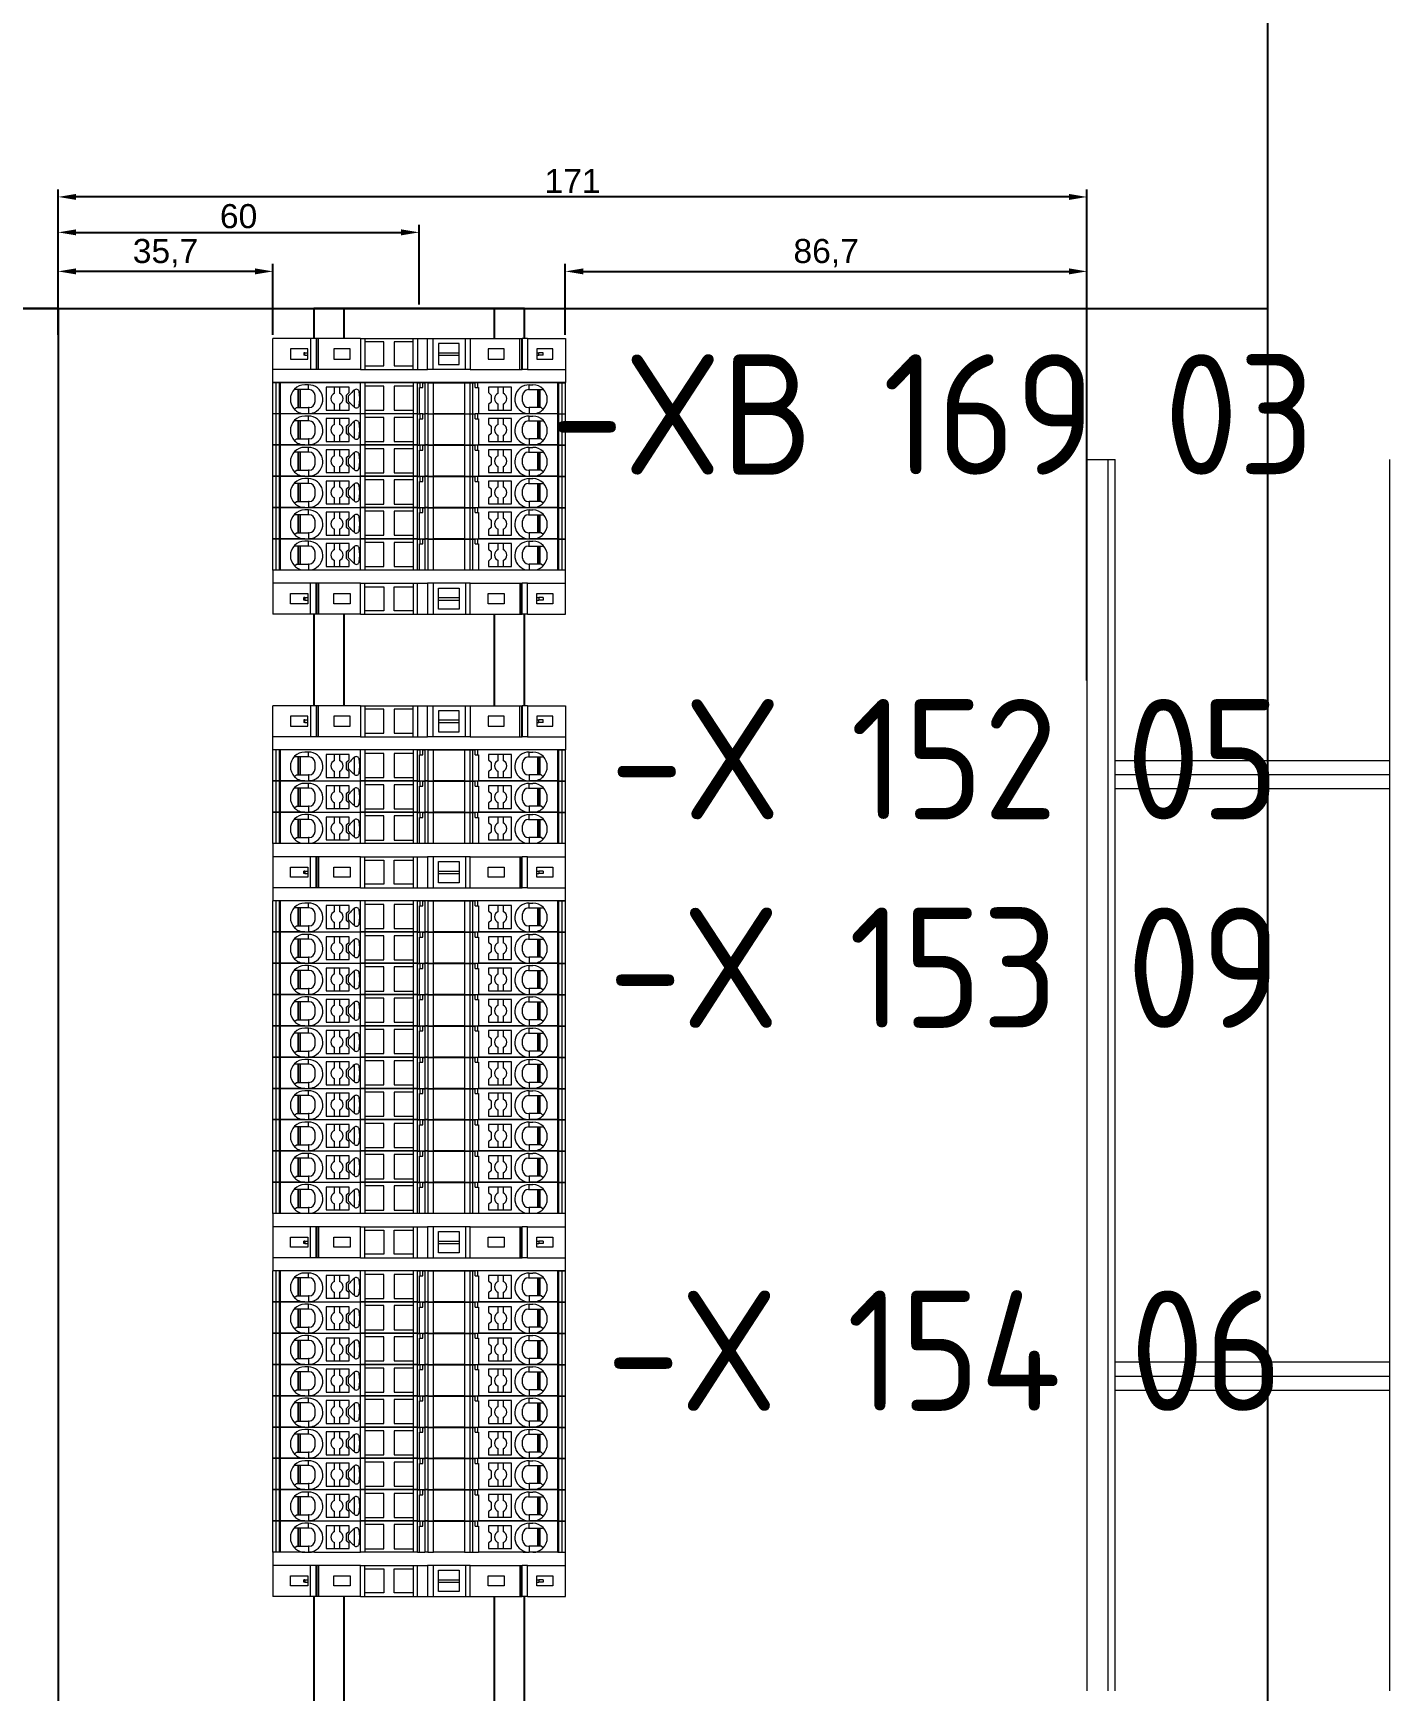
# Model space of a CAD drawing. Header units: millimetres. Extents: x 37984 to 70752, y 14140 to 37584.
# Drawn here: x 45976.3 to 46201.8, y 28209.6 to 28485.2 of the extents above; entities that cross this region are included whole.
import ezdxf
from ezdxf.enums import TextEntityAlignment as Align

# ---------------------------------------------------------------- set-up
doc = ezdxf.new("R2010")
doc.units = ezdxf.units.MM
doc.set_wipeout_variables(frame=1)
doc.layers.add('! NO PLOT !', color=7, linetype='Continuous', true_color=0xff75dd, plot=False)
doc.layers.add('000-PI-Oprema', color=30, linetype='Continuous', lineweight=5)
doc.layers.add('SI-ORMAR-Oprema', color=30, linetype='Continuous', lineweight=5)
for name, color, linetype in [('000-PI-ORMAR', 2, 'Continuous'), ('000-PI_TEXT', 7, 'Continuous'), ('002-PI-Kabelska kanalica', 150, 'Continuous'), ('004-PI-DIN Šina', 3, 'Continuous')]:
    doc.layers.add(name, color=color, linetype=linetype)
doc.styles.add('PI0', font='isocpeur.ttf', dxfattribs={"width": 0.9})
doc.styles.get("Standard").update_dxf_attribs({"font": 'arial.ttf'})
doc.dimstyles.new('ISO-25', dxfattribs={"dimtxt": 4, "dimasz": 3, "dimexe": 1.25, "dimexo": 0.625, "dimtad": 1, "dimtxsty": 'Standard', "dimcen": 3, "dimadec": 0, "dimazin": 0, "dimtfac": 1, "dimtmove": 0, "dimatfit": 3, "dimfxl": 1, "dimarcsym": 0})

# ---------------------------------------------------------------- blocks, each defined once
blk = doc.blocks.new('*U1084')
at = {"layer": '002-PI-Kabelska kanalica'}
for q in [(-20, 1510), (40, -100)]:
    blk.add_line((-20, -100), q, dxfattribs=at)
blk = doc.blocks.new('*U1083')
at = {"layer": '004-PI-DIN Šina'}
blk.add_lwpolyline([(1610, -17.5), (1610, 17.5), (0, 17.5), (0, -17.5)], close=True, dxfattribs=at)
for points in [[(0, 12.5), (1610, 12.5)], [(0, -12.5), (1610, -12.5)]]:
    blk.add_lwpolyline(points, dxfattribs=at)
blk = doc.blocks.new('*U527')
at = {"layer": '002-PI-Kabelska kanalica'}
for p in [(-20, 791), (80, -100)]:
    blk.add_line(p, (80, 791), dxfattribs=at)
blk = doc.blocks.new('*U749')
at = {"layer": '000-PI-Oprema', "ltscale": 0.25}
for p, q in [((-5, 1336.55), (-5, 1541.22)), ((-5, 1541.22), (-0.33, 1541.22)), ((-1.5, 1336.55), (-1.5, 1541.22)), ((-0.33, 1336.55), (-0.33, 1541.22)), ((45.33, 1336.55), (45.33, 1541.22)), ((-0.33, 1491.22), (45.33, 1491.22)), ((-0.33, 1488.88), (45.33, 1488.88)), ((-0.33, 1391.22), (45.33, 1391.22)), ((-0.33, 1388.88), (45.33, 1388.88))]:
    blk.add_line(p, q, dxfattribs=at)
for points in [[(-0.33, 1486.55), (45.33, 1486.55)], [(-0.33, 1386.55), (45.33, 1386.55)]]:
    blk.add_lwpolyline(points, dxfattribs=at)
blk = doc.blocks.new('*D784')
at = {"layer": '! NO PLOT !', "color": 0, "lineweight": -2, "ltscale": 0.25, "transparency": 16777216}
for p, q in [((45980.48, 28440.03), (45980.48, 28459.18)), ((46148.48, 28457.93), (45983.48, 28457.93)), ((46151.48, 28377.53), (46151.48, 28459.18))]:
    blk.add_line(p, q, dxfattribs=at)
at = {"layer": '! NO PLOT !', "color": 0, "ltscale": 0.25, "transparency": 16777216}
for points in [[(45983.48, 28458.43), (45983.48, 28457.43), (45980.48, 28457.93)], [(46148.48, 28458.43), (46148.48, 28457.43), (46151.48, 28457.93)]]:
    blk.add_solid(points, dxfattribs=at)
at = {"layer": 'Defpoints', "color": 0, "ltscale": 0.25, "transparency": 16777216}
for p in [(45980.48, 28457.93), (45980.48, 28439.4), (46151.48, 28376.9)]:
    blk.add_point(p, dxfattribs=at)
at = {"layer": '! NO PLOT !', "color": 0, "ltscale": 0.25, "transparency": 16777216, "insert": (46065.98, 28460.57), "char_height": 4, "attachment_point": 5}
blk.add_mtext('171', dxfattribs=at)
blk = doc.blocks.new('*D785')
at = {"layer": '! NO PLOT !', "color": 0, "lineweight": -2, "ltscale": 0.25, "transparency": 16777216}
for p, q in [((45980.48, 28435.03), (45980.48, 28446.8)), ((46016.18, 28435.03), (46016.18, 28446.8)), ((46013.18, 28445.55), (45983.48, 28445.55))]:
    blk.add_line(p, q, dxfattribs=at)
at = {"layer": '! NO PLOT !', "color": 0, "ltscale": 0.25, "transparency": 16777216}
for points in [[(45983.48, 28446.05), (45983.48, 28445.05), (45980.48, 28445.55)], [(46013.18, 28446.05), (46013.18, 28445.05), (46016.18, 28445.55)]]:
    blk.add_solid(points, dxfattribs=at)
at = {"layer": 'Defpoints', "color": 0, "ltscale": 0.25, "transparency": 16777216}
for p in [(45980.48, 28445.55), (45980.48, 28434.4), (46016.18, 28434.4)]:
    blk.add_point(p, dxfattribs=at)
at = {"layer": '! NO PLOT !', "color": 0, "ltscale": 0.25, "transparency": 16777216, "insert": (45998.33, 28448.57), "char_height": 4, "attachment_point": 5}
blk.add_mtext('35,7', dxfattribs=at)
blk = doc.blocks.new('*D786')
at = {"layer": '! NO PLOT !', "color": 0, "lineweight": -2, "ltscale": 0.25, "transparency": 16777216}
for p, q in [((46064.78, 28435.03), (46064.78, 28446.8)), ((46151.48, 28377.53), (46151.48, 28446.8)), ((46067.78, 28445.55), (46148.48, 28445.55))]:
    blk.add_line(p, q, dxfattribs=at)
at = {"layer": '! NO PLOT !', "color": 0, "ltscale": 0.25, "transparency": 16777216}
for points in [[(46067.78, 28446.05), (46067.78, 28445.05), (46064.78, 28445.55)], [(46148.48, 28446.05), (46148.48, 28445.05), (46151.48, 28445.55)]]:
    blk.add_solid(points, dxfattribs=at)
at = {"layer": 'Defpoints', "color": 0, "ltscale": 0.25, "transparency": 16777216}
for p in [(46151.48, 28445.55), (46064.78, 28434.4), (46151.48, 28376.9)]:
    blk.add_point(p, dxfattribs=at)
at = {"layer": '! NO PLOT !', "color": 0, "ltscale": 0.25, "transparency": 16777216, "insert": (46108.13, 28448.57), "char_height": 4, "attachment_point": 5}
blk.add_mtext('86,7', dxfattribs=at)
blk = doc.blocks.new('*D787')
at = {"layer": '! NO PLOT !', "color": 0, "lineweight": -2, "ltscale": 0.25, "transparency": 16777216}
for p, q in [((45980.48, 28440.03), (45980.48, 28453.29)), ((45983.48, 28452.04), (46037.48, 28452.04)), ((46040.48, 28440.03), (46040.48, 28453.29))]:
    blk.add_line(p, q, dxfattribs=at)
at = {"layer": '! NO PLOT !', "color": 0, "ltscale": 0.25, "transparency": 16777216}
for points in [[(45983.48, 28452.54), (45983.48, 28451.54), (45980.48, 28452.04)], [(46037.48, 28452.54), (46037.48, 28451.54), (46040.48, 28452.04)]]:
    blk.add_solid(points, dxfattribs=at)
at = {"layer": 'Defpoints', "color": 0, "ltscale": 0.25, "transparency": 16777216}
for p in [(46040.48, 28452.04), (45980.48, 28439.4), (46040.48, 28439.4)]:
    blk.add_point(p, dxfattribs=at)
at = {"layer": '! NO PLOT !', "color": 0, "ltscale": 0.25, "transparency": 16777216, "insert": (46010.48, 28454.71), "char_height": 4, "attachment_point": 5}
blk.add_mtext('60', dxfattribs=at)
blk = doc.blocks.new('montažnaa')
at = {"layer": '000-PI-ORMAR'}
blk.add_line((46867.64, 28809.4), (46867.64, 26919.4), dxfattribs=at)
blk = doc.blocks.new('*U402')
blk.add_wipeout([(-24.3, -7.35), (24.3, -7.35), (24.3, 0), (-24.3, 0)])
at = {"layer": 'SI-ORMAR-Oprema'}
for p, q in [((-18.03, 0), (-24.3, 0)), ((-18.03, 0), (-18.03, -5.15)), ((-17.1, 0), (-18.03, 0)), ((-17.1, 0), (-17.1, -5.15)), ((-17, 0), (-17.1, 0)), ((-17, -5.15), (-17, 0)), ((-16.74, 0), (-17, 0)), ((-16.74, -5.15), (-16.74, 0)), ((-9.72, 0), (-16.74, 0)), ((-9.72, 0), (-9, 0)), ((-9.72, 0), (-9.72, -5.15)), ((-9, 0), (-9, -0.57)), ((-9, 0), (-1, 0)), ((-1, 0), (-0.28, 0)), ((-1, -0.57), (-1, 0)), ((-0.28, 0), (1.39, 0)), ((-0.28, 0), (-0.28, -5.15)), ((1.39, 0), (2.32, 0)), ((1.39, -5.15), (1.39, 0)), ((2.32, 0), (7.69, 0)), ((2.32, -5.15), (2.32, 0)), ((7.69, -5.15), (7.69, 0)), ((7.69, 0), (8.51, 0)), ((8.51, 0), (8.51, -5.15)), ((8.51, 0), (16.74, 0)), ((16.74, -5.15), (16.74, 0)), ((16.74, 0), (17, 0)), ((17, 0), (17, -5.15)), ((17, 0), (17.1, 0)), ((17.1, 0), (17.1, -5.15)), ((18.03, 0), (17.1, 0)), ((18.03, 0), (18.03, -5.15)), ((18.03, 0), (24.3, 0)), ((24.3, 0), (24.3, -7.35)), ((-24.3, -7.35), (-24.3, 0)), ((-21.4, -1.72), (-21.4, -3.42)), ((-18.5, -1.72), (-21.4, -1.72)), ((-19.01, -2.37), (-19.15, -2.37)), ((-19.15, -2.37), (-19.15, -2.77)), ((-19.01, -2.37), (-18.5, -2.37)), ((-19.01, -2.77), (-19.01, -2.37)), ((-18.5, -2.37), (-18.5, -1.72)), ((-18.5, -2.77), (-18.5, -2.37)), ((-14.15, -1.72), (-14.15, -3.42)), ((-11.45, -1.72), (-14.15, -1.72)), ((-11.45, -3.42), (-11.45, -1.72)), ((-9, -0.57), (-9, -4.57)), ((-5.85, -0.57), (-9, -0.57)), ((-5.85, -4.57), (-5.85, -0.57)), ((-4.15, -0.57), (-4.15, -4.57)), ((-1, -0.57), (-4.15, -0.57)), ((-1, -4.57), (-1, -0.57)), ((6.67, -0.82), (3.22, -0.82)), ((3.22, -0.82), (3.22, -2.37)), ((3.22, -2.37), (6.67, -2.37)), ((3.22, -2.37), (3.22, -2.77)), ((6.67, -2.37), (6.67, -0.82)), ((6.67, -2.77), (6.67, -2.37)), ((11.45, -1.72), (11.45, -3.42)), ((14.15, -1.72), (11.45, -1.72)), ((14.15, -3.42), (14.15, -1.72)), ((22.25, -1.72), (19.55, -1.72)), ((19.55, -1.72), (19.55, -2.37)), ((19.55, -2.37), (19.89, -2.37)), ((19.55, -2.37), (19.55, -2.77)), ((20.59, -2.37), (19.89, -2.37)), ((19.89, -2.77), (19.89, -2.37)), ((20.59, -2.77), (20.59, -2.37)), ((22.25, -3.42), (22.25, -1.72)), ((-18.03, -5.15), (-24.3, -5.15)), ((-21.4, -3.42), (-18.5, -3.42)), ((-19.01, -2.77), (-19.15, -2.77)), ((-19.01, -2.77), (-18.5, -2.77)), ((-18.5, -3.42), (-18.5, -2.77)), ((-17.1, -5.15), (-18.03, -5.15)), ((-17, -5.15), (-17.1, -5.15)), ((-16.74, -5.15), (-17, -5.15)), ((-9.72, -5.15), (-16.74, -5.15)), ((-14.15, -3.42), (-11.45, -3.42)), ((-9.72, -5.15), (-9, -5.15)), ((-9, -4.57), (-9, -5.15)), ((-9, -4.57), (-5.85, -4.57)), ((-9, -5.15), (-1, -5.15)), ((-4.15, -4.57), (-1, -4.57)), ((-1, -5.15), (-1, -4.57)), ((-1, -5.15), (-0.28, -5.15)), ((-0.28, -5.15), (1.39, -5.15)), ((2.32, -5.15), (1.39, -5.15)), ((7.69, -5.15), (2.32, -5.15)), ((3.22, -2.77), (6.67, -2.77)), ((3.22, -2.77), (3.22, -4.32)), ((3.22, -4.32), (6.67, -4.32)), ((6.67, -4.32), (6.67, -2.77)), ((8.51, -5.15), (7.69, -5.15)), ((8.51, -5.15), (16.74, -5.15)), ((11.45, -3.42), (14.15, -3.42)), ((16.74, -5.15), (17, -5.15)), ((17, -5.15), (17.1, -5.15)), ((18.03, -5.15), (17.1, -5.15)), ((18.03, -5.15), (24.3, -5.15)), ((19.55, -2.77), (19.55, -3.42)), ((19.55, -2.77), (19.89, -2.77)), ((19.55, -3.42), (22.25, -3.42)), ((20.59, -2.77), (19.89, -2.77)), ((24.3, -7.35), (-24.3, -7.35))]:
    blk.add_line(p, q, dxfattribs=at)
blk = doc.blocks.new('*U457')
blk.add_wipeout([(47227.3, 37326.63), (47227.3, 37321.48), (47275.9, 37321.48), (47275.9, 37326.63)])
at = {"layer": '000-PI-Oprema'}
for p, q in [((47227.3, 37321.48), (47227.3, 37326.63)), ((47227.85, 37326.63), (47227.3, 37326.63)), ((47228.39, 37326.63), (47227.85, 37326.63)), ((47227.85, 37321.48), (47227.85, 37326.63)), ((47228.39, 37321.48), (47228.39, 37326.63)), ((47228.56, 37326.63), (47228.39, 37326.63)), ((47228.56, 37321.48), (47228.56, 37326.63)), ((47241.88, 37326.63), (47228.56, 37326.63)), ((47231, 37325.48), (47230.9, 37325.58)), ((47231.45, 37325.48), (47231, 37325.48)), ((47231.45, 37325.48), (47231.45, 37322.48)), ((47231.6, 37325.48), (47231.45, 37325.48)), ((47231.6, 37322.48), (47231.6, 37325.48)), ((47231.85, 37325.48), (47231.6, 37325.48)), ((47231.85, 37325.48), (47231.85, 37322.48)), ((47233.2, 37325.48), (47231.85, 37325.48)), ((47233.2, 37326.28), (47232.6, 37326.28)), ((47233.2, 37325.48), (47233.2, 37326.28)), ((47233.3, 37325.48), (47233.2, 37325.48)), ((47237.55, 37325.88), (47236.15, 37325.88)), ((47236.15, 37325.88), (47236.15, 37322.08)), ((47238.35, 37325.88), (47237.55, 37325.88)), ((47237.55, 37324.9), (47237.55, 37325.88)), ((47239.95, 37325.88), (47238.35, 37325.88)), ((47238.35, 37325.88), (47238.35, 37324.9)), ((47239.55, 37324.58), (47239.95, 37324.98)), ((47239.95, 37324.98), (47239.95, 37325.88)), ((47240.78, 37325.37), (47240.78, 37322.6)), ((47241.88, 37321.48), (47241.88, 37326.63)), ((47242.6, 37326.63), (47241.88, 37326.63)), ((47242.6, 37326.63), (47242.6, 37326.06)), ((47250.6, 37326.63), (47242.6, 37326.63)), ((47242.6, 37326.06), (47242.6, 37322.06)), ((47245.75, 37326.06), (47242.6, 37326.06)), ((47245.75, 37322.06), (47245.75, 37326.06)), ((47247.45, 37326.06), (47247.45, 37322.06)), ((47250.6, 37326.06), (47247.45, 37326.06)), ((47250.6, 37326.63), (47250.6, 37326.06)), ((47251.32, 37326.63), (47250.6, 37326.63)), ((47250.6, 37326.06), (47250.6, 37322.06)), ((47251.32, 37326.63), (47251.75, 37326.63)), ((47251.32, 37321.48), (47251.32, 37326.63)), ((47251.65, 37321.48), (47251.65, 37325.83)), ((47251.65, 37325.83), (47251.75, 37325.83)), ((47251.75, 37325.83), (47251.75, 37326.63)), ((47252.21, 37326.63), (47251.75, 37326.63)), ((47251.75, 37325.83), (47252.21, 37325.83)), ((47252.21, 37326.63), (47252.56, 37326.63)), ((47252.21, 37325.83), (47252.21, 37326.63)), ((47253.07, 37326.63), (47252.56, 37326.63)), ((47252.56, 37326.63), (47252.56, 37321.48)), ((47253.07, 37326.63), (47253.07, 37321.48)), ((47253.07, 37326.63), (47253.98, 37326.63)), ((47253.98, 37321.48), (47253.98, 37326.63)), ((47253.98, 37326.63), (47259.12, 37326.63)), ((47259.12, 37326.63), (47259.12, 37321.48)), ((47259.12, 37326.63), (47260.03, 37326.63)), ((47260.03, 37326.63), (47260.03, 37321.48)), ((47260.03, 37326.63), (47260.54, 37326.63)), ((47260.54, 37321.48), (47260.54, 37326.63)), ((47260.54, 37326.63), (47260.89, 37326.63)), ((47260.89, 37325.83), (47260.89, 37326.63)), ((47261.35, 37326.63), (47260.89, 37326.63)), ((47260.89, 37325.83), (47261.35, 37325.83)), ((47261.35, 37325.83), (47261.35, 37326.63)), ((47274.65, 37326.63), (47261.35, 37326.63)), ((47261.35, 37325.83), (47261.45, 37325.83)), ((47261.45, 37325.83), (47261.45, 37321.48)), ((47264.75, 37325.88), (47263.15, 37325.88)), ((47263.15, 37325.88), (47263.15, 37324.98)), ((47263.15, 37324.98), (47263.55, 37324.58)), ((47264.75, 37324.9), (47264.75, 37325.88)), ((47265.55, 37325.88), (47264.75, 37325.88)), ((47265.55, 37325.88), (47265.55, 37324.9)), ((47266.95, 37325.88), (47265.55, 37325.88)), ((47266.95, 37322.08), (47266.95, 37325.88)), ((47269.8, 37325.48), (47269.9, 37325.48)), ((47269.9, 37326.28), (47270.5, 37326.28)), ((47269.9, 37325.48), (47269.9, 37326.28)), ((47269.9, 37325.48), (47271.25, 37325.48)), ((47271.25, 37325.48), (47271.25, 37322.48)), ((47271.25, 37325.48), (47271.5, 37325.48)), ((47271.5, 37322.48), (47271.5, 37325.48)), ((47271.5, 37325.48), (47271.65, 37325.48)), ((47271.65, 37325.48), (47271.65, 37322.48)), ((47271.65, 37325.48), (47272.1, 37325.48)), ((47272.1, 37325.48), (47272.2, 37325.58)), ((47274.65, 37321.48), (47274.65, 37326.63)), ((47274.65, 37326.63), (47274.82, 37326.63)), ((47274.82, 37321.48), (47274.82, 37326.63)), ((47274.82, 37326.63), (47275.35, 37326.63)), ((47275.35, 37321.48), (47275.35, 37326.63)), ((47275.35, 37326.63), (47275.9, 37326.63)), ((47275.9, 37321.48), (47275.9, 37326.63)), ((47230.9, 37322.19), (47231.2, 37322.48)), ((47231.2, 37322.48), (47231.45, 37322.48)), ((47231.45, 37322.48), (47231.6, 37322.48)), ((47231.6, 37322.48), (47231.85, 37322.48)), ((47231.85, 37322.48), (47233.2, 37322.48)), ((47233.3, 37322.48), (47233.2, 37322.48)), ((47233.2, 37322.48), (47233.2, 37321.48)), ((47237.55, 37322.08), (47237.55, 37323.07)), ((47238.35, 37323.07), (47238.35, 37322.08)), ((47239.55, 37323.38), (47239.55, 37324.58)), ((47239.95, 37322.98), (47239.55, 37323.38)), ((47239.95, 37322.08), (47239.95, 37322.98)), ((47263.55, 37323.38), (47263.15, 37322.98)), ((47263.15, 37322.98), (47263.15, 37322.08)), ((47263.55, 37324.58), (47263.55, 37323.38)), ((47264.75, 37322.08), (47264.75, 37323.07)), ((47265.55, 37323.07), (47265.55, 37322.08)), ((47268.8, 37323.48), (47268.8, 37324.48)), ((47269.8, 37322.48), (47269.9, 37322.48)), ((47271.25, 37322.48), (47269.9, 37322.48)), ((47269.9, 37322.48), (47269.9, 37321.48)), ((47271.5, 37322.48), (47271.25, 37322.48)), ((47271.65, 37322.48), (47271.5, 37322.48)), ((47271.9, 37322.48), (47271.65, 37322.48)), ((47272.2, 37322.19), (47271.9, 37322.48)), ((47227.85, 37321.48), (47227.3, 37321.48)), ((47228.39, 37321.48), (47227.85, 37321.48)), ((47228.56, 37321.48), (47228.39, 37321.48)), ((47231.6, 37321.48), (47228.56, 37321.48)), ((47231.6, 37321.7), (47231.6, 37321.48)), ((47232.6, 37321.48), (47231.6, 37321.48)), ((47232.6, 37321.48), (47233.2, 37321.48)), ((47234.2, 37321.48), (47233.2, 37321.48)), ((47234.2, 37321.48), (47234.2, 37321.7)), ((47234.2, 37321.48), (47241.88, 37321.48)), ((47236.15, 37322.08), (47237.55, 37322.08)), ((47237.55, 37322.08), (47238.35, 37322.08)), ((47238.35, 37322.08), (47239.95, 37322.08)), ((47242.6, 37321.48), (47241.88, 37321.48)), ((47242.6, 37322.06), (47245.75, 37322.06)), ((47242.6, 37322.06), (47242.6, 37321.48)), ((47250.6, 37321.48), (47242.6, 37321.48)), ((47247.45, 37322.06), (47250.6, 37322.06)), ((47250.6, 37322.06), (47250.6, 37321.48)), ((47251.32, 37321.48), (47250.6, 37321.48)), ((47251.32, 37321.48), (47251.65, 37321.48)), ((47251.65, 37321.48), (47252.56, 37321.48)), ((47253.07, 37321.48), (47252.56, 37321.48)), ((47253.07, 37321.48), (47253.98, 37321.48)), ((47259.12, 37321.48), (47253.98, 37321.48)), ((47259.12, 37321.48), (47260.03, 37321.48)), ((47260.03, 37321.48), (47260.54, 37321.48)), ((47260.54, 37321.48), (47261.45, 37321.48)), ((47268.9, 37321.48), (47261.45, 37321.48)), ((47263.15, 37322.08), (47264.75, 37322.08)), ((47264.75, 37322.08), (47265.55, 37322.08)), ((47265.55, 37322.08), (47266.95, 37322.08)), ((47268.9, 37321.48), (47268.9, 37321.7)), ((47268.9, 37321.48), (47269.9, 37321.48)), ((47270.5, 37321.48), (47269.9, 37321.48)), ((47271.5, 37321.48), (47270.5, 37321.48)), ((47271.5, 37321.7), (47271.5, 37321.48)), ((47274.65, 37321.48), (47271.5, 37321.48)), ((47274.65, 37321.48), (47274.82, 37321.48)), ((47274.82, 37321.48), (47275.35, 37321.48)), ((47275.35, 37321.48), (47275.9, 37321.48))]:
    blk.add_line(p, q, dxfattribs=at)
for centre, radius, start, end in [((47232.6, 37323.88), 2.4, 135, 225), ((47232.6, 37323.88), 2.4, 90, 135), ((47233.2, 37323.88), 2.4, 294.6243, 90), ((47233.3, 37324.48), 1, 0, 90), ((47241.15, 37325.03), 0.5, 5.4406, 134.9997), ((47269.9, 37323.88), 2.4, 90, 245.3757), ((47269.8, 37324.48), 1, 90, 180), ((47270.5, 37323.88), 2.4, 45, 90), ((47270.5, 37323.88), 2.4, 315, 45), ((47232.6, 37323.88), 2.4, 225, 245.3757), ((47233.3, 37323.48), 1, 270, 360), ((47237.95, 37323.98), 1, 113.5782, 246.4218), ((47237.95, 37323.98), 1, 293.5782, 66.4218), ((47241.15, 37322.93), 0.5, 225, 354.5597), ((47265.15, 37323.98), 1, 113.5782, 246.4218), ((47265.15, 37323.98), 1, 293.5782, 66.4218), ((47269.8, 37323.48), 1, 180, 270), ((47270.5, 37323.88), 2.4, 294.6243, 315), ((47232.6, 37323.88), 2.4, 245.3757, 270), ((47233.2, 37323.88), 2.4, 270, 294.6243), ((47269.9, 37323.88), 2.4, 245.3757, 270), ((47270.5, 37323.88), 2.4, 270, 294.6243)]:
    blk.add_arc(centre, radius, start, end, dxfattribs=at)
for points in [[(47240.78, 37325.37), (47240.55, 37325.14), (47240.32, 37324.91), (47240.09, 37324.68), (47239.85, 37324.44)], [(47240.8, 37325.39), (47240.79, 37325.38), (47240.78, 37325.37)], [(47241.75, 37323.98), (47241.73, 37324.26), (47241.7, 37324.53), (47241.67, 37324.81), (47241.65, 37325.08)], [(47234.3, 37323.48), (47234.3, 37323.61), (47234.3, 37323.74), (47234.3, 37323.87), (47234.3, 37324.01), (47234.3, 37324.14), (47234.3, 37324.26), (47234.3, 37324.38), (47234.3, 37324.48)], [(47239.85, 37323.53), (47239.85, 37323.76), (47239.85, 37323.98), (47239.85, 37324.21), (47239.85, 37324.44)], [(47240.78, 37322.6), (47240.55, 37322.83), (47240.32, 37323.05), (47240.09, 37323.29), (47239.85, 37323.53)], [(47240.8, 37322.58), (47240.79, 37322.59), (47240.78, 37322.6)], [(47241.65, 37322.89), (47241.67, 37323.16), (47241.7, 37323.44), (47241.73, 37323.71), (47241.75, 37323.98)]]:
    blk.add_spline(points, degree=3, dxfattribs=at)
blk = doc.blocks.new('*U801')
at = {"layer": '000-PI-Oprema'}
blk.add_blockref('*U457', (-47251.6, -37324.06), dxfattribs=at)
blk = doc.blocks.new('*U802')
at = {"layer": '000-PI-Oprema', "color": 0, "linetype": 'ByBlock', "lineweight": -2, "transparency": 16777216}
blk.add_blockref('*U801', (0, 0), dxfattribs=at)
blk.add_blockref('*U801', (0, -5.2), dxfattribs=at)
blk.add_blockref('*U801', (0, -10.4), dxfattribs=at)
blk = doc.blocks.new('*U803')
at = {"layer": '000-PI-Oprema'}
blk.add_blockref('*U457', (-47251.6, -37324.06), dxfattribs=at)
blk = doc.blocks.new('*U800')
at = {"layer": '000-PI-Oprema', "color": 0, "linetype": 'ByBlock', "lineweight": -2, "transparency": 16777216}
blk.add_blockref('*U803', (0, 0), dxfattribs=at)
blk.add_blockref('*U803', (0, -5.2), dxfattribs=at)
blk.add_blockref('*U803', (0, -10.4), dxfattribs=at)
blk.add_blockref('*U803', (0, -15.6), dxfattribs=at)
blk.add_blockref('*U803', (0, -20.8), dxfattribs=at)
blk.add_blockref('*U803', (0, -26), dxfattribs=at)
blk.add_blockref('*U803', (0, -31.2), dxfattribs=at)
blk.add_blockref('*U803', (0, -36.4), dxfattribs=at)
blk.add_blockref('*U803', (0, -41.6), dxfattribs=at)
blk.add_blockref('*U803', (0, -46.8), dxfattribs=at)
blk = doc.blocks.new('*U403')
blk.add_wipeout([(-24.3, 2.2), (24.3, 2.2), (24.3, -7.35), (-24.3, -7.35)])
at = {"layer": 'SI-ORMAR-Oprema'}
for p, q in [((-24.3, 2.2), (-24.3, -7.35)), ((24.3, 2.2), (-24.3, 2.2)), ((-18.03, 0), (-24.3, 0)), ((24.3, -7.35), (24.3, 2.2)), ((-21.4, -3.42), (-21.4, -1.72)), ((-21.4, -1.72), (-18.5, -1.72)), ((-19.01, -2.38), (-19.15, -2.38)), ((-19.15, -2.78), (-19.15, -2.38)), ((-19.01, -2.38), (-19.01, -2.78)), ((-19.01, -2.38), (-18.5, -2.38)), ((-18.5, -1.72), (-18.5, -2.38)), ((-18.5, -2.38), (-18.5, -2.78)), ((-18.03, -5.15), (-18.03, 0)), ((-17.1, 0), (-18.03, 0)), ((-17.1, -5.15), (-17.1, 0)), ((-17, 0), (-17.1, 0)), ((-17, 0), (-17, -5.15)), ((-16.74, 0), (-17, 0)), ((-16.74, 0), (-16.74, -5.15)), ((-9.72, 0), (-16.74, 0)), ((-14.15, -1.72), (-11.45, -1.72)), ((-14.15, -3.42), (-14.15, -1.72)), ((-11.45, -1.72), (-11.45, -3.42)), ((-9.72, 0), (-9, 0)), ((-9.72, -5.15), (-9.72, 0)), ((-9, -0.57), (-9, 0)), ((-9, 0), (-1, 0)), ((-9, -4.57), (-9, -0.57)), ((-9, -0.57), (-5.85, -0.57)), ((-5.85, -0.57), (-5.85, -4.57)), ((-4.15, -0.57), (-1, -0.57)), ((-4.15, -4.57), (-4.15, -0.57)), ((-1, 0), (-1, -0.57)), ((-1, 0), (-0.28, 0)), ((-1, -0.57), (-1, -4.57)), ((-0.28, 0), (1.39, 0)), ((-0.28, -5.15), (-0.28, 0)), ((2.32, 0), (1.39, 0)), ((1.39, 0), (1.39, -5.15)), ((7.69, 0), (2.32, 0)), ((2.32, 0), (2.32, -5.15)), ((3.22, -0.82), (6.67, -0.82)), ((3.22, -2.38), (3.22, -0.82)), ((3.22, -2.38), (6.67, -2.38)), ((3.22, -2.78), (3.22, -2.38)), ((6.67, -0.82), (6.67, -2.38)), ((6.67, -2.38), (6.67, -2.78)), ((7.69, 0), (7.69, -5.15)), ((8.51, 0), (7.69, 0)), ((8.51, -5.15), (8.51, 0)), ((8.51, 0), (16.74, 0)), ((11.45, -1.72), (14.15, -1.72)), ((11.45, -3.42), (11.45, -1.72)), ((14.15, -1.72), (14.15, -3.42)), ((16.74, 0), (16.74, -5.15)), ((16.74, 0), (17, 0)), ((17, -5.15), (17, 0)), ((17, 0), (17.1, 0)), ((18.03, 0), (17.1, 0)), ((17.1, -5.15), (17.1, 0)), ((18.03, 0), (24.3, 0)), ((18.03, -5.15), (18.03, 0)), ((19.55, -2.38), (19.55, -1.72)), ((19.55, -1.72), (22.25, -1.72)), ((19.55, -2.78), (19.55, -2.38)), ((19.55, -2.38), (19.89, -2.38)), ((19.89, -2.38), (19.89, -2.78)), ((20.59, -2.38), (19.89, -2.38)), ((20.59, -2.38), (20.59, -2.78)), ((22.25, -1.72), (22.25, -3.42)), ((-18.03, -5.15), (-24.3, -5.15)), ((-18.5, -3.42), (-21.4, -3.42)), ((-19.01, -2.78), (-19.15, -2.78)), ((-19.01, -2.78), (-18.5, -2.78)), ((-18.5, -2.78), (-18.5, -3.42)), ((-17.1, -5.15), (-18.03, -5.15)), ((-17, -5.15), (-17.1, -5.15)), ((-16.74, -5.15), (-17, -5.15)), ((-9.72, -5.15), (-16.74, -5.15)), ((-11.45, -3.42), (-14.15, -3.42)), ((-9.72, -5.15), (-9, -5.15)), ((-5.85, -4.57), (-9, -4.57)), ((-9, -5.15), (-9, -4.57)), ((-9, -5.15), (-1, -5.15)), ((-1, -4.57), (-4.15, -4.57)), ((-1, -4.57), (-1, -5.15)), ((-1, -5.15), (-0.28, -5.15)), ((-0.28, -5.15), (1.39, -5.15)), ((1.39, -5.15), (2.32, -5.15)), ((2.32, -5.15), (7.69, -5.15)), ((3.22, -2.78), (6.67, -2.78)), ((3.22, -4.32), (3.22, -2.78)), ((6.67, -4.32), (3.22, -4.32)), ((6.67, -2.78), (6.67, -4.32)), ((7.69, -5.15), (8.51, -5.15)), ((8.51, -5.15), (16.74, -5.15)), ((14.15, -3.42), (11.45, -3.42)), ((16.74, -5.15), (17, -5.15)), ((17, -5.15), (17.1, -5.15)), ((18.03, -5.15), (17.1, -5.15)), ((18.03, -5.15), (24.3, -5.15)), ((19.55, -2.78), (19.89, -2.78)), ((19.55, -3.42), (19.55, -2.78)), ((22.25, -3.42), (19.55, -3.42)), ((20.59, -2.78), (19.89, -2.78)), ((24.3, -7.35), (-24.3, -7.35))]:
    blk.add_line(p, q, dxfattribs=at)
blk = doc.blocks.new('*U404')
blk.add_wipeout([(-24.3, 0), (24.3, 0), (24.3, -7.35), (-24.3, -7.35)])
at = {"layer": 'SI-ORMAR-Oprema'}
for p, q in [((24.3, 0), (-24.3, 0)), ((24.3, -7.35), (24.3, 0)), ((-24.3, 0), (-24.3, -7.35)), ((-18.03, -2.2), (-24.3, -2.2)), ((-18.03, -7.35), (-18.03, -2.2)), ((-17.1, -2.2), (-18.03, -2.2)), ((-17.1, -7.35), (-17.1, -2.2)), ((-17, -2.2), (-17.1, -2.2)), ((-17, -2.2), (-17, -7.35)), ((-16.74, -2.2), (-17, -2.2)), ((-16.74, -2.2), (-16.74, -7.35)), ((-9.72, -2.2), (-16.74, -2.2)), ((-9.72, -2.2), (-9, -2.2)), ((-9.72, -7.35), (-9.72, -2.2)), ((-9, -2.77), (-9, -2.2)), ((-9, -2.2), (-1, -2.2)), ((-1, -2.2), (-1, -2.77)), ((-1, -2.2), (-0.28, -2.2)), ((-0.28, -2.2), (1.39, -2.2)), ((-0.28, -7.35), (-0.28, -2.2)), ((2.32, -2.2), (1.39, -2.2)), ((1.39, -2.2), (1.39, -7.35)), ((7.69, -2.2), (2.32, -2.2)), ((2.32, -2.2), (2.32, -7.35)), ((7.69, -2.2), (7.69, -7.35)), ((8.51, -2.2), (7.69, -2.2)), ((8.51, -7.35), (8.51, -2.2)), ((8.51, -2.2), (16.74, -2.2)), ((16.74, -2.2), (16.74, -7.35)), ((16.74, -2.2), (17, -2.2)), ((17, -7.35), (17, -2.2)), ((17, -2.2), (17.1, -2.2)), ((18.03, -2.2), (17.1, -2.2)), ((17.1, -7.35), (17.1, -2.2)), ((18.03, -2.2), (24.3, -2.2)), ((18.03, -7.35), (18.03, -2.2)), ((-21.4, -5.62), (-21.4, -3.92)), ((-21.4, -3.92), (-18.5, -3.92)), ((-19.01, -4.58), (-19.15, -4.58)), ((-19.15, -4.98), (-19.15, -4.58)), ((-19.01, -4.98), (-19.15, -4.98)), ((-19.01, -4.58), (-19.01, -4.98)), ((-19.01, -4.58), (-18.5, -4.58)), ((-19.01, -4.98), (-18.5, -4.98)), ((-18.5, -3.92), (-18.5, -4.58)), ((-18.5, -4.58), (-18.5, -4.98)), ((-18.5, -4.98), (-18.5, -5.62)), ((-14.15, -3.92), (-11.45, -3.92)), ((-14.15, -5.62), (-14.15, -3.92)), ((-11.45, -3.92), (-11.45, -5.62)), ((-9, -6.77), (-9, -2.77)), ((-9, -2.77), (-5.85, -2.77)), ((-5.85, -2.77), (-5.85, -6.77)), ((-4.15, -2.77), (-1, -2.77)), ((-4.15, -6.77), (-4.15, -2.77)), ((-1, -2.77), (-1, -6.77)), ((3.22, -3.02), (6.67, -3.02)), ((3.22, -4.58), (3.22, -3.02)), ((3.22, -4.58), (6.67, -4.58)), ((3.22, -4.98), (3.22, -4.58)), ((3.22, -4.98), (6.67, -4.98)), ((3.22, -6.52), (3.22, -4.98)), ((6.67, -3.02), (6.67, -4.58)), ((6.67, -4.58), (6.67, -4.98)), ((6.67, -4.98), (6.67, -6.52)), ((11.45, -3.92), (14.15, -3.92)), ((11.45, -5.62), (11.45, -3.92)), ((14.15, -3.92), (14.15, -5.62)), ((19.55, -4.58), (19.55, -3.92)), ((19.55, -3.92), (22.25, -3.92)), ((19.55, -4.98), (19.55, -4.58)), ((19.55, -4.58), (19.89, -4.58)), ((19.55, -4.98), (19.89, -4.98)), ((19.55, -5.62), (19.55, -4.98)), ((19.89, -4.58), (19.89, -4.98)), ((20.59, -4.58), (19.89, -4.58)), ((20.59, -4.98), (19.89, -4.98)), ((20.59, -4.58), (20.59, -4.98)), ((22.25, -3.92), (22.25, -5.62)), ((-18.03, -7.35), (-24.3, -7.35)), ((-18.5, -5.62), (-21.4, -5.62)), ((-17.1, -7.35), (-18.03, -7.35)), ((-17, -7.35), (-17.1, -7.35)), ((-16.74, -7.35), (-17, -7.35)), ((-9.72, -7.35), (-16.74, -7.35)), ((-11.45, -5.62), (-14.15, -5.62)), ((-9.72, -7.35), (-9, -7.35)), ((-5.85, -6.77), (-9, -6.77)), ((-9, -7.35), (-9, -6.77)), ((-9, -7.35), (-1, -7.35)), ((-1, -6.77), (-4.15, -6.77)), ((-1, -6.77), (-1, -7.35)), ((-1, -7.35), (-0.28, -7.35)), ((-0.28, -7.35), (1.39, -7.35)), ((1.39, -7.35), (2.32, -7.35)), ((2.32, -7.35), (7.69, -7.35)), ((6.67, -6.52), (3.22, -6.52)), ((7.69, -7.35), (8.51, -7.35)), ((8.51, -7.35), (16.74, -7.35)), ((14.15, -5.62), (11.45, -5.62)), ((16.74, -7.35), (17, -7.35)), ((17, -7.35), (17.1, -7.35)), ((18.03, -7.35), (17.1, -7.35)), ((18.03, -7.35), (24.3, -7.35)), ((22.25, -5.62), (19.55, -5.62))]:
    blk.add_line(p, q, dxfattribs=at)
blk = doc.blocks.new('*U1061')
at = {"layer": '000-PI-Oprema'}
blk.add_blockref('*U457', (-47251.6, -37324.06), dxfattribs=at)
blk = doc.blocks.new('*U1062')
at = {"layer": '000-PI-Oprema', "color": 0, "linetype": 'ByBlock', "lineweight": -2, "transparency": 16777216}
blk.add_blockref('*U1061', (0, 0), dxfattribs=at)
blk.add_blockref('*U1061', (0, -5.2), dxfattribs=at)
blk.add_blockref('*U1061', (0, -10.4), dxfattribs=at)
blk.add_blockref('*U1061', (0, -15.6), dxfattribs=at)
blk.add_blockref('*U1061', (0, -20.8), dxfattribs=at)
blk.add_blockref('*U1061', (0, -26), dxfattribs=at)
blk = doc.blocks.new('*U1063')
at = {"layer": '000-PI-Oprema'}
blk.add_blockref('*U457', (-47251.6, -37324.06), dxfattribs=at)
blk = doc.blocks.new('*U1064')
at = {"layer": '000-PI-Oprema', "color": 0, "linetype": 'ByBlock', "lineweight": -2, "transparency": 16777216}
blk.add_blockref('*U1063', (0, 0), dxfattribs=at)
blk.add_blockref('*U1063', (0, -5.2), dxfattribs=at)
blk.add_blockref('*U1063', (0, -10.4), dxfattribs=at)
blk.add_blockref('*U1063', (0, -15.6), dxfattribs=at)
blk.add_blockref('*U1063', (0, -20.8), dxfattribs=at)
blk.add_blockref('*U1063', (0, -26), dxfattribs=at)
blk.add_blockref('*U1063', (0, -31.2), dxfattribs=at)
blk.add_blockref('*U1063', (0, -36.4), dxfattribs=at)
blk.add_blockref('*U1063', (0, -41.6), dxfattribs=at)

msp = doc.modelspace()

# ---------------------------------------------------------------- block references
for name, p, rotation in [('*U527', (45390.483, 28519.404), 270), ('*U1084', (45960.483, 28339.404), 180), ('*U1083', (46040.483, 28439.404), 270)]:
    msp.add_blockref(name, p, dxfattribs=dict(rotation=rotation))
at = {"layer": '000-PI-Oprema'}
msp.add_blockref('*U749', (46156.483, 26873.042), dxfattribs=at)

# ---------------------------------------------------------------- texts
at = {"layer": '000-PI_TEXT', "style": 'PI0', "width": 0.9}
for s, p in [('-X 152 05', (46127.822, 28364.469)), ('-X 153 09', (46127.822, 28329.837)), ('-X 154 06', (46127.822, 28266.171))]:
    msp.add_text(s, height=20, dxfattribs=at).set_placement(p, align=Align.MIDDLE)

# ---------------------------------------------------------------- dimensions: what is measured, and where the dimension line sits
at = {"layer": '! NO PLOT !', "ltscale": 0.25}
for base, p1, p2, picture, middle in [((46040.483, 28452.042), (45980.483, 28439.404), (46040.483, 28439.404), '*D787', (46010.483, 28454.709)), ((45980.483, 28445.545), (46016.183, 28434.404), (45980.483, 28434.404), '*D785', (45998.333, 28448.574))]:
    dim = msp.add_linear_dim(base=base, p1=p1, p2=p2, dimstyle='ISO-25', dxfattribs=at)
    dim.commit()
    dim.dimension.update_dxf_attribs({"geometry": picture, "text_midpoint": middle})

# ---------------------------------------------------------------- next in the draw order: block references
at = {"layer": '000-PI-Oprema'}
msp.add_blockref('*U1062', (46040.483, 28424.479), dxfattribs=at)

# ---------------------------------------------------------------- next in the draw order: block references
msp.add_blockref('montažnaa', (-686.158, -100), dxfattribs=at)

# ---------------------------------------------------------------- next in the draw order: dimensions: what is measured, and where the dimension line sits
at = {"layer": '! NO PLOT !', "ltscale": 0.25}
for base, p1, p2, picture, middle in [((45980.483, 28457.933), (46151.483, 28376.904), (45980.483, 28439.404), '*D784', (46065.983, 28460.566)), ((46151.483, 28445.545), (46064.783, 28434.404), (46151.483, 28376.904), '*D786', (46108.133, 28448.574))]:
    dim = msp.add_linear_dim(base=base, p1=p1, p2=p2, dimstyle='ISO-25', dxfattribs=at)
    dim.commit()
    dim.dimension.update_dxf_attribs({"geometry": picture, "text_midpoint": middle})

# ---------------------------------------------------------------- next in the draw order: block references
at = {"layer": '000-PI-Oprema'}
for name, p in [('*U802', (46040.483, 28363.423)), ('*U800', (46040.483, 28338.323))]:
    msp.add_blockref(name, p, dxfattribs=at)
at = {"layer": 'SI-ORMAR-Oprema'}
for name, p in [('*U402', (46040.483, 28434.404)), ('*U404', (46040.483, 28395.904)), ('*U404', (46040.483, 28232.648))]:
    msp.add_blockref(name, p, dxfattribs=at)

# ---------------------------------------------------------------- next in the draw order: block references
at = {"layer": '000-PI-Oprema'}
msp.add_blockref('*U1064', (46040.483, 28276.823), dxfattribs=at)
at = {"layer": 'SI-ORMAR-Oprema'}
for name, p in [('*U402', (46040.483, 28373.348)), ('*U403', (46040.483, 28348.248))]:
    msp.add_blockref(name, p, dxfattribs=at)

# ---------------------------------------------------------------- next in the draw order: texts
at = {"layer": '000-PI_TEXT', "style": 'PI0', "width": 0.9}
msp.add_text('-XB 169 03', height=20, dxfattribs=at).set_placement((46125.763, 28421.808), align=Align.MIDDLE)

# ---------------------------------------------------------------- next in the draw order: block references
at = {"layer": 'SI-ORMAR-Oprema'}
msp.add_blockref('*U403', (46040.483, 28286.748), dxfattribs=at)

doc.saveas('drawing.dxf')
